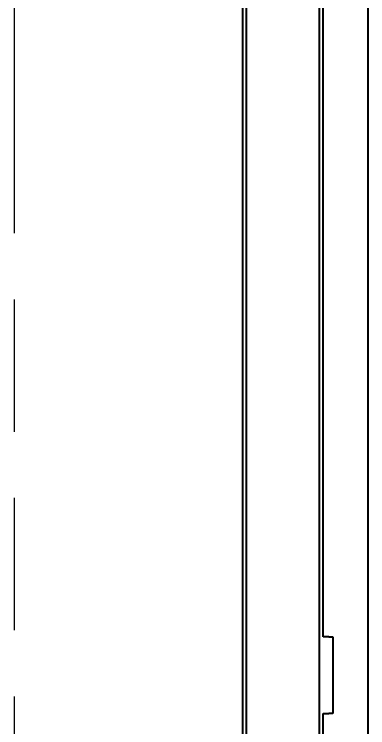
# Model space of a CAD drawing. Header units: millimetres. Extents: x 0 to 51860, y 0 to 5940.
# Drawn here: x 4509 to 4763, y 2038 to 2550 of the extents above; entities that cross this region are included whole.
import ezdxf

# ---------------------------------------------------------------- set-up
doc = ezdxf.new("R2010")
doc.units = ezdxf.units.MM
doc.header["$LTSCALE"] = 10
doc.linetypes.add('CHAIN', pattern=[0.3543, 0.2362, -0.0295, 0.0591, -0.0295])
doc.linetypes.add('DOUBLE_DASH_CHAIN', pattern=[1.2403, 0.6614, -0.0827, 0.1654, -0.0827, 0.1654, -0.0827])
doc.layers.add('가시적인 것(ISO)', color=3, linetype='Continuous', lineweight=40)
doc.layers.add('단면선(ISO)', color=7, linetype='CHAIN', lineweight=25)

# ---------------------------------------------------------------- blocks, each defined once
blk = doc.blocks.new('2dTransSection0')
at = {"layer": '단면선(ISO)', "linetype": 'DOUBLE_DASH_CHAIN', "ltscale": 5.746134}
blk.add_line((450.905, 348.567), (450.905, 166.641), dxfattribs=at)

msp = doc.modelspace()

# ---------------------------------------------------------------- linework, layer by layer
at = {"layer": '가시적인 것(ISO)'}
for p, q in [((4675.8889, 3355.7063), (4675.8889, 1840.3063)), ((4728.1889, 3358.0063), (4728.1889, 1808.0063)), ((4763.1889, 3354.0063), (4763.1889, 1812.0063)), ((4673.1889, 3349.7063), (4673.1889, 1846.3063)), ((4731.1889, 2103.0063), (4731.1889, 3063.0063)), ((4735.1889, 2103.0063), (4731.1889, 2103.0063)), ((4735.1889, 2103.0063), (4738.1889, 2103.0063)), ((4738.1889, 2103.0063), (4738.1889, 2048.0063)), ((4731.1889, 2048.0063), (4735.1889, 2048.0063)), ((4731.1889, 1814.9205), (4731.1889, 2048.0063)), ((4738.1889, 2048.0063), (4735.1889, 2048.0063))]:
    msp.add_line(p, q, dxfattribs=at)

# ---------------------------------------------------------------- block references
at = {"layer": '단면선(ISO)', "xscale": 10, "yscale": 10, "zscale": 10}
msp.add_blockref('2dTransSection0', (0, 0), dxfattribs=at)

doc.saveas('drawing.dxf')
